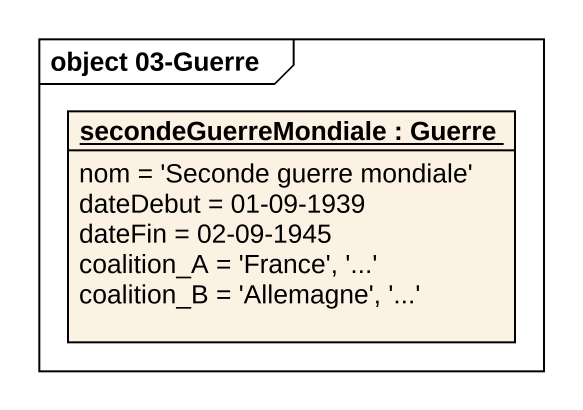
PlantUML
@startuml
mainframe object 03-Guerre
hide circle
hide empty members
object "secondeGuerreMondiale : Guerre" as secondeGuerreMondiale {
  nom = 'Seconde guerre mondiale'
  dateDebut = 01-09-1939
  dateFin = 02-09-1945
  coalition_A = 'France', '...'
  coalition_B = 'Allemagne', '...'
}
@enduml
